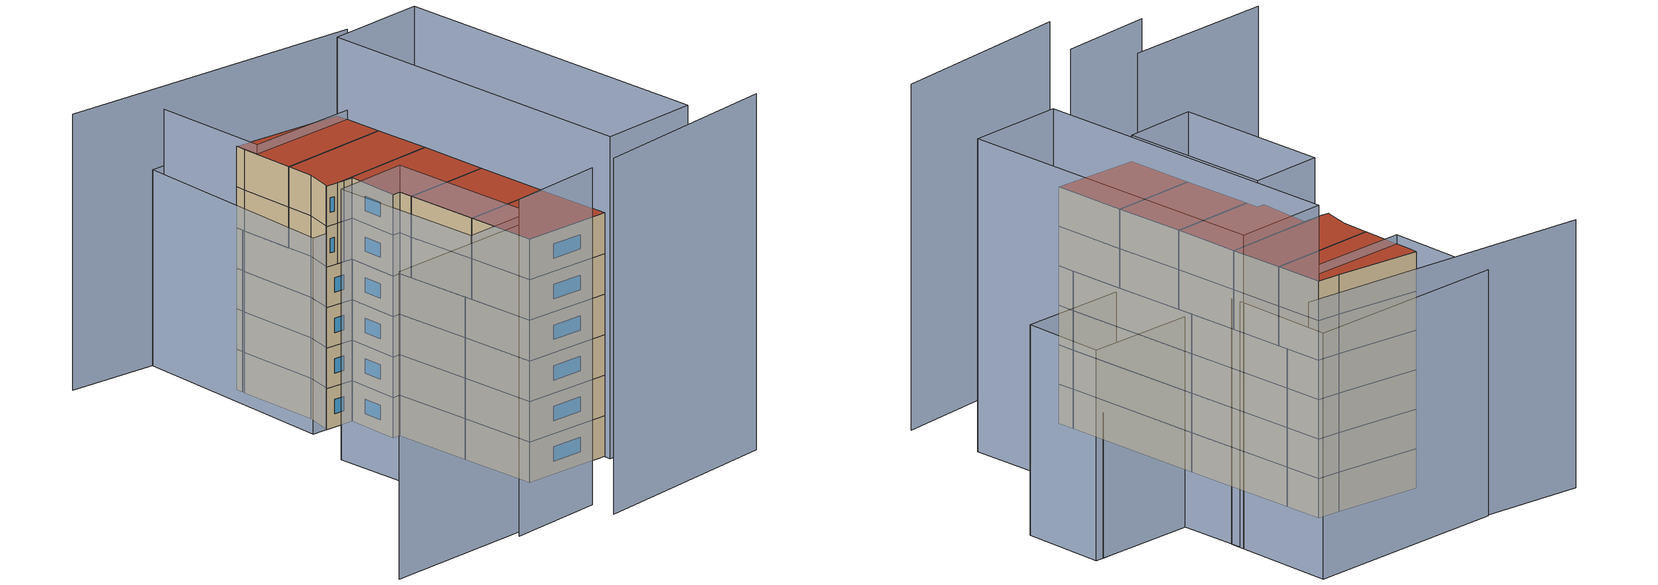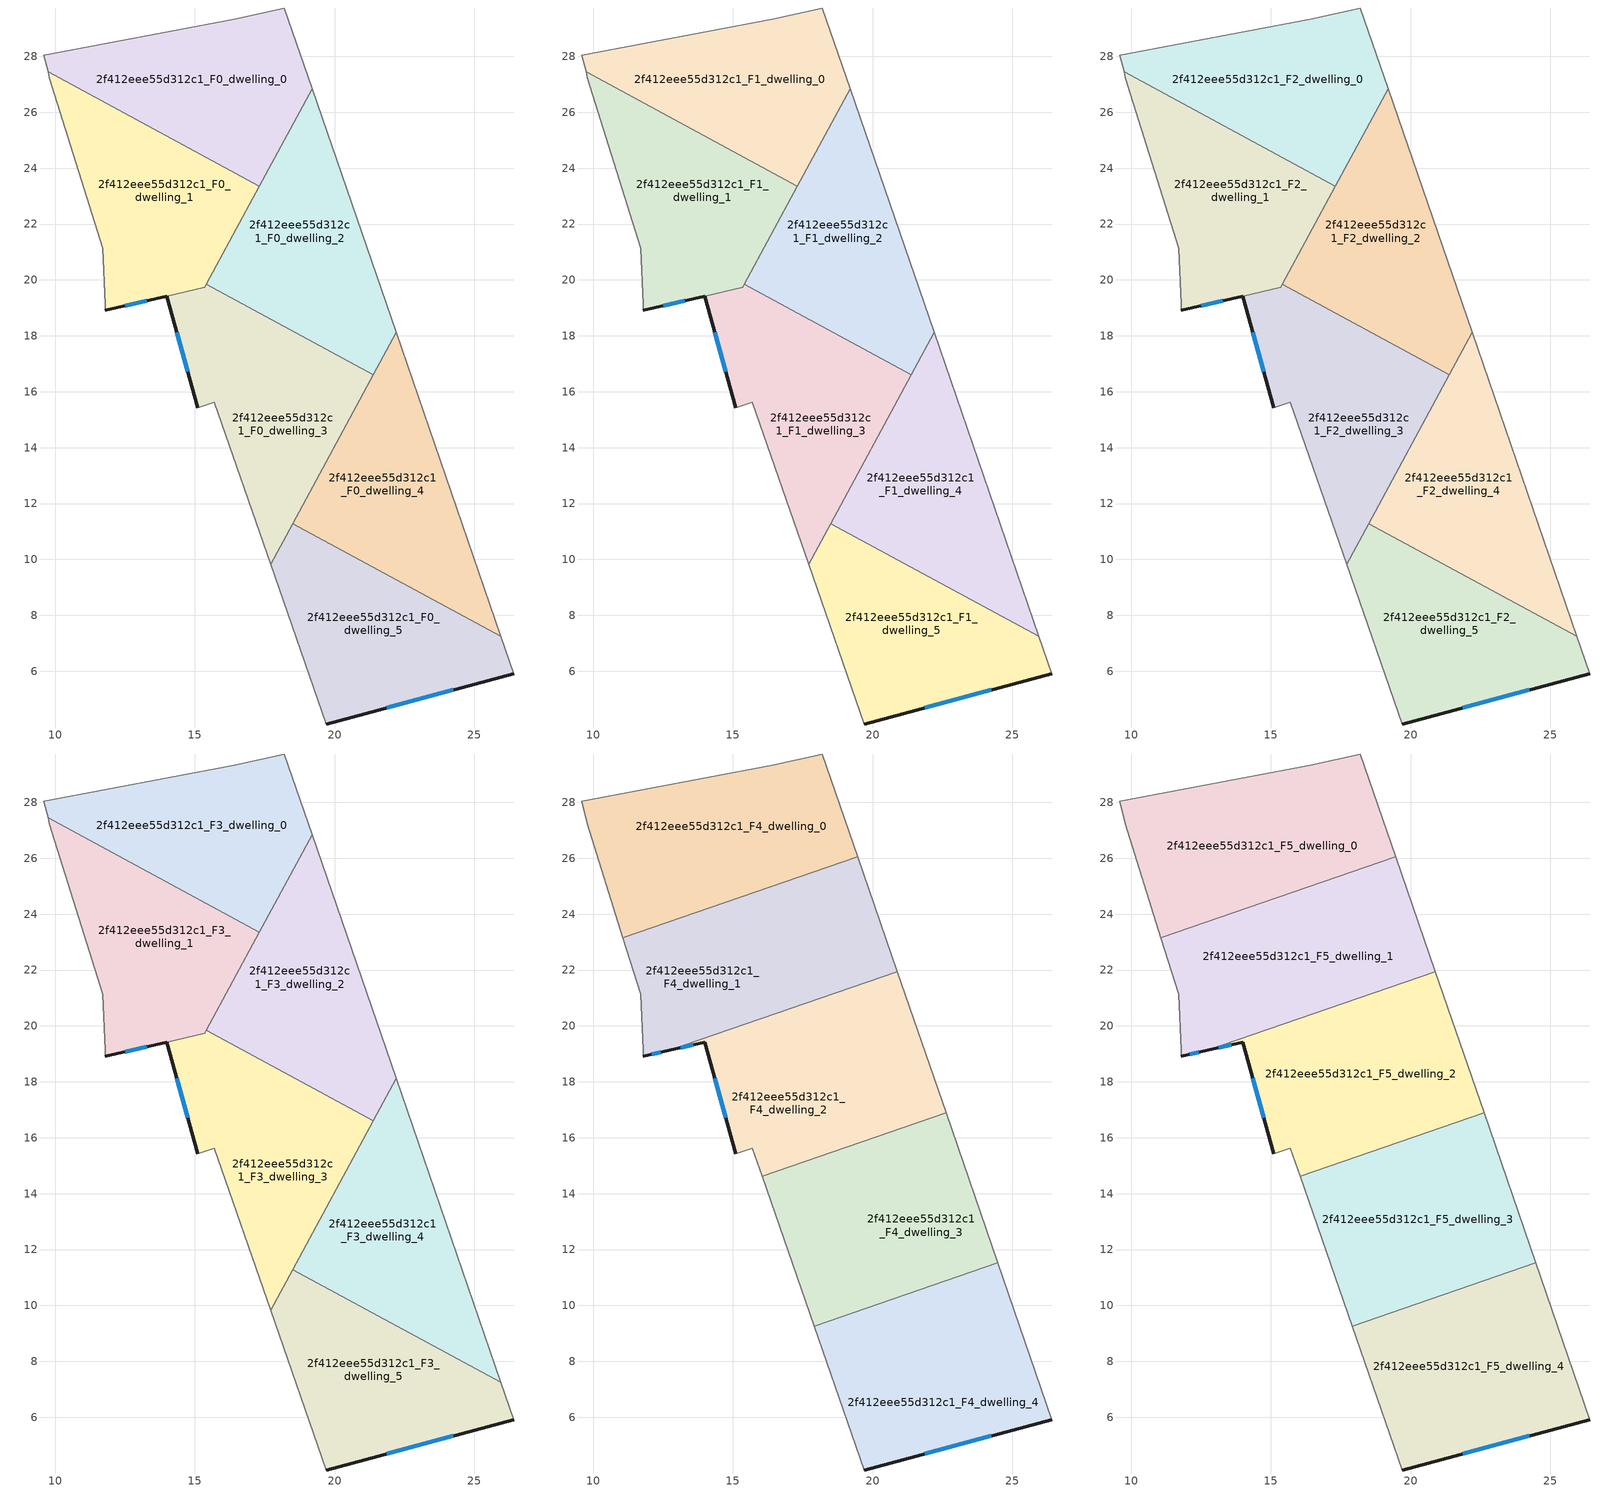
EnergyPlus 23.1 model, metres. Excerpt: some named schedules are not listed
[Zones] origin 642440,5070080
2f412eee55d312c1_F0_dwelling_0
 floor ground (EU_floor_Construction): 18.21,29.73 19.2,26.85 17.31,23.35 9.75,27.44 9.6,28.03 16.4,29.33 z0
 wall adiabatic (EU_wall_Construction): 19.2,26.85 18.21,29.73 16.4,29.33 9.6,28.03 9.75,27.44 z0:3
 wall to 2f412eee55d312c1_F0_dwelling_1 (EU_wall_Construction): 9.75,27.44 17.31,23.35 z0:3
 wall to 2f412eee55d312c1_F0_dwelling_2 (EU_wall_Construction): 17.31,23.35 19.2,26.85 z0:3
2f412eee55d312c1_F0_dwelling_1
 floor ground (EU_floor_Construction): 17.31,23.35 15.35,19.74 14,19.42 11.8,18.92 11.8,19.12 11.7,21.13 9.8,27.23 9.75,27.44 z0
 wall outside (EU_wall_Construction): 11.8,18.92 13.99,19.42 z0:3; 13.99,19.42,3 13.99,19.42,0 14,19.42,0; 15.35,19.73,3 15.35,19.73,0 15.35,19.74,0
 wall adiabatic (EU_wall_Construction): 9.75,27.44 9.8,27.23 11.7,21.13 11.8,19.12 11.8,18.92 z0:3
 wall to 2f412eee55d312c1_F0_dwelling_3 (EU_wall_Construction): 14,19.42 15.35,19.73 / 15.35,19.74 15.41,19.85 z0:3
 wall to 2f412eee55d312c1_F0_dwelling_2 (EU_wall_Construction): 15.41,19.85 17.31,23.35 z0:3
 window (EU_Window_Construction): 12.51,19.09 13.29,19.26 z0.97:2.03
2f412eee55d312c1_F0_dwelling_2
 floor ground (EU_floor_Construction): 19.2,26.85 22.2,18.12 21.39,16.61 15.41,19.84 z0
 wall adiabatic (EU_wall_Construction): 22.2,18.12 19.2,26.85 z0:3
 wall to 2f412eee55d312c1_F0_dwelling_3 (EU_wall_Construction): 15.41,19.84 21.39,16.61 z0:3
 wall to 2f412eee55d312c1_F0_dwelling_4 (EU_wall_Construction): 21.39,16.61 22.2,18.12 z0:3
2f412eee55d312c1_F0_dwelling_3
 floor ground (EU_floor_Construction): 21.39,16.61 17.71,9.82 15.7,15.62 15.1,15.42 14,19.42 15.35,19.73 15.41,19.84 z0
 wall outside (EU_wall_Construction): 14,19.42 15.1,15.42 z0:3; 15.35,19.74,3 15.35,19.74,0 15.35,19.73,3
 wall adiabatic (EU_wall_Construction): 15.1,15.42 15.7,15.62 17.71,9.82 z0:3
 wall to 2f412eee55d312c1_F0_dwelling_5 (EU_wall_Construction): 17.72,9.82 18.5,11.28 z0:3
 wall to 2f412eee55d312c1_F0_dwelling_4 (EU_wall_Construction): 18.5,11.28 21.39,16.61 z0:3
 window (EU_Window_Construction): 14.35,18.13 14.74,16.71 z0.97:2.03
2f412eee55d312c1_F0_dwelling_4
 floor ground (EU_floor_Construction): 22.2,18.12 25.94,7.26 18.5,11.28 z0
 wall to 2f412eee55d312c1_F0_dwelling_5 (EU_wall_Construction): 18.5,11.28 25.94,7.26 z0:3
 wall adiabatic (EU_wall_Construction): 25.94,7.26 22.2,18.12 z0:3
2f412eee55d312c1_F0_dwelling_5
 floor ground (EU_floor_Construction): 25.94,7.26 26.41,5.91 19.7,4.11 17.71,9.82 18.5,11.28 z0
 wall outside (EU_wall_Construction): 19.7,4.11 26.41,5.91 z0:3
 wall adiabatic (EU_wall_Construction): 26.41,5.91 25.94,7.26 / 17.71,9.82 19.7,4.11 z0:3
 window (EU_Window_Construction): 21.86,4.69 24.24,5.33 z0.97:2.03
2f412eee55d312c1_F1_dwelling_0
 floor to 2f412eee55d312c1_F0_dwelling_0 (EU_floor_Construction): 18.21,29.73 19.2,26.85 17.31,23.35 9.75,27.44 9.6,28.03 16.4,29.33 z3
 wall adiabatic (EU_wall_Construction): 19.2,26.85 18.21,29.73 16.4,29.33 9.6,28.03 9.75,27.44 z3:6
 wall to 2f412eee55d312c1_F1_dwelling_1 (EU_wall_Construction): 9.75,27.44 17.31,23.35 z3:6
 wall to 2f412eee55d312c1_F1_dwelling_2 (EU_wall_Construction): 17.31,23.35 19.2,26.85 z3:6
2f412eee55d312c1_F1_dwelling_1
 floor to 2f412eee55d312c1_F0_dwelling_1 (EU_floor_Construction): 17.31,23.35 15.35,19.73 11.8,18.92 11.8,19.12 11.7,21.13 9.8,27.23 9.75,27.44 z3
 wall outside (EU_wall_Construction): 11.8,18.92 13.99,19.42 z3:6; 13.99,19.42,6 13.99,19.42,3 14,19.42,3; 15.35,19.73,6 15.35,19.73,3 15.35,19.74,3
 wall adiabatic (EU_wall_Construction): 9.75,27.44 9.8,27.23 11.7,21.13 11.8,19.12 11.8,18.92 z3:6
 wall to 2f412eee55d312c1_F1_dwelling_3 (EU_wall_Construction): 14,19.42 15.35,19.73 / 15.35,19.74 15.41,19.85 z3:6
 wall to 2f412eee55d312c1_F1_dwelling_2 (EU_wall_Construction): 15.41,19.85 17.31,23.35 z3:6
 window (EU_Window_Construction): 12.51,19.09 13.29,19.26 z3.97:5.03
2f412eee55d312c1_F1_dwelling_2
 floor to 2f412eee55d312c1_F0_dwelling_2 (EU_floor_Construction): 19.2,26.85 22.2,18.12 21.39,16.61 15.41,19.84 z3
 wall adiabatic (EU_wall_Construction): 22.2,18.12 19.2,26.85 z3:6
 wall to 2f412eee55d312c1_F1_dwelling_3 (EU_wall_Construction): 15.41,19.84 21.39,16.61 z3:6
 wall to 2f412eee55d312c1_F1_dwelling_4 (EU_wall_Construction): 21.39,16.61 22.2,18.12 z3:6
2f412eee55d312c1_F1_dwelling_3
 floor to 2f412eee55d312c1_F0_dwelling_3 (EU_floor_Construction): 21.39,16.61 17.71,9.82 15.7,15.62 15.1,15.42 14,19.42 15.35,19.73 15.41,19.84 z3
 wall outside (EU_wall_Construction): 14,19.42 15.1,15.42 z3:6; 15.35,19.74,6 15.35,19.74,3 15.35,19.73,6
 wall adiabatic (EU_wall_Construction): 15.1,15.42 15.7,15.62 17.71,9.82 z3:6
 wall to 2f412eee55d312c1_F1_dwelling_5 (EU_wall_Construction): 17.72,9.82 18.5,11.28 z3:6
 wall to 2f412eee55d312c1_F1_dwelling_4 (EU_wall_Construction): 18.5,11.28 21.39,16.61 z3:6
 window (EU_Window_Construction): 14.35,18.13 14.74,16.71 z3.97:5.03
2f412eee55d312c1_F1_dwelling_4
 floor to 2f412eee55d312c1_F0_dwelling_4 (EU_floor_Construction): 22.2,18.12 25.94,7.26 18.5,11.28 z3
 wall to 2f412eee55d312c1_F1_dwelling_5 (EU_wall_Construction): 18.5,11.28 25.94,7.26 z3:6
 wall adiabatic (EU_wall_Construction): 25.94,7.26 22.2,18.12 z3:6
2f412eee55d312c1_F1_dwelling_5
 floor to 2f412eee55d312c1_F0_dwelling_5 (EU_floor_Construction): 25.94,7.26 26.41,5.91 19.7,4.11 17.71,9.82 18.5,11.28 z3
 wall outside (EU_wall_Construction): 19.7,4.11 26.41,5.91 z3:6
 wall adiabatic (EU_wall_Construction): 26.41,5.91 25.94,7.26 / 17.71,9.82 19.7,4.11 z3:6
 window (EU_Window_Construction): 21.86,4.69 24.24,5.33 z3.97:5.03
2f412eee55d312c1_F2_dwelling_0
 floor to 2f412eee55d312c1_F1_dwelling_0 (EU_floor_Construction): 18.21,29.73 19.2,26.85 17.31,23.35 9.75,27.44 9.6,28.03 16.4,29.33 z6
 wall adiabatic (EU_wall_Construction): 19.2,26.85 18.21,29.73 16.4,29.33 9.6,28.03 9.75,27.44 z6:9
 wall to 2f412eee55d312c1_F2_dwelling_1 (EU_wall_Construction): 9.75,27.44 17.31,23.35 z6:9
 wall to 2f412eee55d312c1_F2_dwelling_2 (EU_wall_Construction): 17.31,23.35 19.2,26.85 z6:9
2f412eee55d312c1_F2_dwelling_1
 floor to 2f412eee55d312c1_F1_dwelling_1 (EU_floor_Construction): 17.31,23.35 15.35,19.73 11.8,18.92 11.8,19.12 11.7,21.13 9.8,27.23 9.75,27.44 z6
 wall outside (EU_wall_Construction): 11.8,18.92 13.99,19.42 z6:9; 13.99,19.42,9 13.99,19.42,6 14,19.42,6; 15.35,19.73,9 15.35,19.73,6 15.35,19.74,6
 wall adiabatic (EU_wall_Construction): 9.75,27.44 9.8,27.23 11.7,21.13 11.8,19.12 11.8,18.92 z6:9
 wall to 2f412eee55d312c1_F2_dwelling_3 (EU_wall_Construction): 14,19.42 15.35,19.73 / 15.35,19.74 15.41,19.85 z6:9
 wall to 2f412eee55d312c1_F2_dwelling_2 (EU_wall_Construction): 15.41,19.85 17.31,23.35 z6:9
 window (EU_Window_Construction): 12.51,19.09 13.29,19.26 z6.97:8.03
2f412eee55d312c1_F2_dwelling_2
 floor to 2f412eee55d312c1_F1_dwelling_2 (EU_floor_Construction): 19.2,26.85 22.2,18.12 21.39,16.61 15.41,19.84 z6
 wall adiabatic (EU_wall_Construction): 22.2,18.12 19.2,26.85 z6:9
 wall to 2f412eee55d312c1_F2_dwelling_3 (EU_wall_Construction): 15.41,19.84 21.39,16.61 z6:9
 wall to 2f412eee55d312c1_F2_dwelling_4 (EU_wall_Construction): 21.39,16.61 22.2,18.12 z6:9
2f412eee55d312c1_F2_dwelling_3
 floor to 2f412eee55d312c1_F1_dwelling_3 (EU_floor_Construction): 21.39,16.61 17.71,9.82 15.7,15.62 15.1,15.42 14,19.42 15.35,19.73 15.41,19.84 z6
 wall outside (EU_wall_Construction): 14,19.42 15.1,15.42 z6:9; 15.35,19.74,9 15.35,19.74,6 15.35,19.73,9
 wall adiabatic (EU_wall_Construction): 15.1,15.42 15.7,15.62 17.71,9.82 z6:9
 wall to 2f412eee55d312c1_F2_dwelling_5 (EU_wall_Construction): 17.72,9.82 18.5,11.28 z6:9
 wall to 2f412eee55d312c1_F2_dwelling_4 (EU_wall_Construction): 18.5,11.28 21.39,16.61 z6:9
 window (EU_Window_Construction): 14.35,18.13 14.74,16.71 z6.97:8.03
2f412eee55d312c1_F2_dwelling_4
 floor to 2f412eee55d312c1_F1_dwelling_4 (EU_floor_Construction): 22.2,18.12 25.94,7.26 18.5,11.28 z6
 wall to 2f412eee55d312c1_F2_dwelling_5 (EU_wall_Construction): 18.5,11.28 25.94,7.26 z6:9
 wall adiabatic (EU_wall_Construction): 25.94,7.26 22.2,18.12 z6:9
2f412eee55d312c1_F2_dwelling_5
 floor to 2f412eee55d312c1_F1_dwelling_5 (EU_floor_Construction): 25.94,7.26 26.41,5.91 19.7,4.11 17.71,9.82 18.5,11.28 z6
 wall outside (EU_wall_Construction): 19.7,4.11 26.41,5.91 z6:9
 wall adiabatic (EU_wall_Construction): 26.41,5.91 25.94,7.26 / 17.71,9.82 19.7,4.11 z6:9
 window (EU_Window_Construction): 21.86,4.69 24.24,5.33 z6.97:8.03
2f412eee55d312c1_F3_dwelling_0
 floor to 2f412eee55d312c1_F2_dwelling_0 (EU_floor_Construction): 18.21,29.73 19.2,26.85 17.31,23.35 9.75,27.44 9.6,28.03 16.4,29.33 z9
 wall adiabatic (EU_wall_Construction): 19.2,26.85 18.21,29.73 16.4,29.33 9.6,28.03 9.75,27.44 z9:12
 wall to 2f412eee55d312c1_F3_dwelling_1 (EU_wall_Construction): 9.75,27.44 17.31,23.35 z9:12
 wall to 2f412eee55d312c1_F3_dwelling_2 (EU_wall_Construction): 17.31,23.35 19.2,26.85 z9:12
2f412eee55d312c1_F3_dwelling_1
 floor to 2f412eee55d312c1_F2_dwelling_1 (EU_floor_Construction): 17.31,23.35 15.35,19.73 11.8,18.92 11.8,19.12 11.7,21.13 9.8,27.23 9.75,27.44 z9
 wall outside (EU_wall_Construction): 11.8,18.92 13.99,19.42 z9:12; 13.99,19.42,12 13.99,19.42,9 14,19.42,9; 15.35,19.73,12 15.35,19.73,9 15.35,19.74,9
 wall adiabatic (EU_wall_Construction): 9.75,27.44 9.8,27.23 11.7,21.13 11.8,19.12 11.8,18.92 z9:12
 wall to 2f412eee55d312c1_F3_dwelling_3 (EU_wall_Construction): 14,19.42 15.35,19.73 / 15.35,19.74 15.41,19.85 z9:12
 wall to 2f412eee55d312c1_F3_dwelling_2 (EU_wall_Construction): 15.41,19.85 17.31,23.35 z9:12
 window (EU_Window_Construction): 12.51,19.09 13.29,19.26 z9.97:11.03
2f412eee55d312c1_F3_dwelling_2
 floor to 2f412eee55d312c1_F2_dwelling_2 (EU_floor_Construction): 19.2,26.85 22.2,18.12 21.39,16.61 15.41,19.84 z9
 wall adiabatic (EU_wall_Construction): 22.2,18.12 19.2,26.85 z9:12
 wall to 2f412eee55d312c1_F3_dwelling_3 (EU_wall_Construction): 15.41,19.84 21.39,16.61 z9:12
 wall to 2f412eee55d312c1_F3_dwelling_4 (EU_wall_Construction): 21.39,16.61 22.2,18.12 z9:12
2f412eee55d312c1_F3_dwelling_3
 floor to 2f412eee55d312c1_F2_dwelling_3 (EU_floor_Construction): 21.39,16.61 17.71,9.82 15.7,15.62 15.1,15.42 14,19.42 15.35,19.73 15.41,19.84 z9
 wall outside (EU_wall_Construction): 14,19.42 15.1,15.42 z9:12; 15.35,19.74,12 15.35,19.74,9 15.35,19.73,12
 wall adiabatic (EU_wall_Construction): 15.1,15.42 15.7,15.62 17.71,9.82 z9:12
 wall to 2f412eee55d312c1_F3_dwelling_5 (EU_wall_Construction): 17.72,9.82 18.5,11.28 z9:12
 wall to 2f412eee55d312c1_F3_dwelling_4 (EU_wall_Construction): 18.5,11.28 21.39,16.61 z9:12
 window (EU_Window_Construction): 14.35,18.13 14.74,16.71 z9.97:11.03
2f412eee55d312c1_F3_dwelling_4
 floor to 2f412eee55d312c1_F2_dwelling_4 (EU_floor_Construction): 22.2,18.12 25.94,7.26 18.5,11.28 z9
 wall to 2f412eee55d312c1_F3_dwelling_5 (EU_wall_Construction): 18.5,11.28 25.94,7.26 z9:12
 wall adiabatic (EU_wall_Construction): 25.94,7.26 22.2,18.12 z9:12
2f412eee55d312c1_F3_dwelling_5
 floor to 2f412eee55d312c1_F2_dwelling_5 (EU_floor_Construction): 25.94,7.26 26.41,5.91 19.7,4.11 17.71,9.82 18.5,11.28 z9
 wall outside (EU_wall_Construction): 19.7,4.11 26.41,5.91 z9:12
 wall adiabatic (EU_wall_Construction): 26.41,5.91 25.94,7.26 / 17.71,9.82 19.7,4.11 z9:12
 window (EU_Window_Construction): 21.86,4.69 24.24,5.33 z9.97:11.03
2f412eee55d312c1_F4_dwelling_0
 floor to 2f412eee55d312c1_F3_dwelling_0 (EU_floor_Construction): 18.21,29.73 19.2,26.85 18.6,25.75 15.1,24.54 9.75,27.44 9.6,28.03 16.4,29.33 z12
 floor to 2f412eee55d312c1_F3_dwelling_1 (EU_floor_Construction): 15.1,24.54 11.07,23.16 9.8,27.23 9.75,27.44 z12
 floor to 2f412eee55d312c1_F3_dwelling_2 (EU_floor_Construction): 19.2,26.85 19.47,26.05 18.6,25.75 z12
 wall adiabatic (EU_wall_Construction): 19.47,26.05 18.21,29.73 16.4,29.33 9.6,28.03 9.8,27.23 11.07,23.16 z12:15
 wall to 2f412eee55d312c1_F4_dwelling_1 (EU_wall_Construction): 11.07,23.16 19.47,26.05 z12:15
2f412eee55d312c1_F4_dwelling_1
 floor to 2f412eee55d312c1_F3_dwelling_1 (EU_floor_Construction): 17.31,23.35 15.55,20.11 12.73,19.14 11.8,18.92 11.8,19.12 11.7,21.13 11.07,23.16 15.1,24.54 z12
 floor to 2f412eee55d312c1_F3_dwelling_0 (EU_floor_Construction): 18.6,25.75 17.31,23.35 15.1,24.54 z12
 floor to 2f412eee55d312c1_F3_dwelling_2 (EU_floor_Construction): 19.47,26.05 20.89,21.94 15.55,20.11 18.6,25.75 z12
 wall outside (EU_wall_Construction): 11.8,18.92 12.73,19.14 z12:15
 wall adiabatic (EU_wall_Construction): 11.07,23.16 11.7,21.13 11.8,19.12 11.8,18.92 / 20.89,21.95 19.47,26.05 z12:15
 wall to 2f412eee55d312c1_F4_dwelling_2 (EU_wall_Construction): 12.73,19.14 20.89,21.95 z12:15
 window (EU_Window_Construction): 12.1,18.99 12.43,19.07 z12.97:14.03
2f412eee55d312c1_F4_dwelling_2
 floor to 2f412eee55d312c1_F3_dwelling_2 (EU_floor_Construction): 20.89,21.94 22.2,18.12 21.39,16.61 15.41,19.84 15.55,20.11 z12
 floor to 2f412eee55d312c1_F3_dwelling_1 (EU_floor_Construction): 15.55,20.11 15.41,19.84 15.35,19.73 12.73,19.14 z12
 floor to 2f412eee55d312c1_F3_dwelling_3 (EU_floor_Construction): 21.39,16.61 21.29,16.43 16.05,14.62 15.7,15.62 15.1,15.42 14,19.42 15.35,19.73 15.41,19.84 z12
 floor to 2f412eee55d312c1_F3_dwelling_4 (EU_floor_Construction): 22.2,18.12 22.63,16.89 21.29,16.43 z12
 wall outside (EU_wall_Construction): 14,19.42 12.73,19.14 / 14,19.42 15.1,15.42 z12:15
 wall adiabatic (EU_wall_Construction): 22.63,16.89 20.89,21.95 / 15.1,15.42 15.7,15.62 16.05,14.62 z12:15
 wall to 2f412eee55d312c1_F4_dwelling_3 (EU_wall_Construction): 16.05,14.62 22.63,16.89 z12:15
 window (EU_Window_Construction): 13.59,19.33 13.14,19.23 / 14.35,18.13 14.74,16.71 z12.97:14.03
2f412eee55d312c1_F4_dwelling_3
 floor to 2f412eee55d312c1_F3_dwelling_4 (EU_floor_Construction): 22.63,16.89 24.47,11.52 20.56,10.17 18.5,11.28 21.29,16.43 z12
 floor to 2f412eee55d312c1_F3_dwelling_3 (EU_floor_Construction): 21.29,16.43 17.71,9.82 16.05,14.62 z12
 floor to 2f412eee55d312c1_F3_dwelling_5 (EU_floor_Construction): 20.56,10.17 17.91,9.26 17.71,9.82 18.5,11.28 z12
 wall to 2f412eee55d312c1_F4_dwelling_4 (EU_wall_Construction): 17.91,9.26 24.47,11.52 z12:15
 wall adiabatic (EU_wall_Construction): 16.05,14.62 17.91,9.26 / 24.47,11.52 22.63,16.89 z12:15
2f412eee55d312c1_F4_dwelling_4
 floor to 2f412eee55d312c1_F3_dwelling_4 (EU_floor_Construction): 24.47,11.52 25.94,7.26 20.56,10.17 z12
 floor to 2f412eee55d312c1_F3_dwelling_5 (EU_floor_Construction): 25.94,7.26 26.41,5.91 19.7,4.11 17.91,9.26 20.56,10.17 z12
 wall outside (EU_wall_Construction): 19.7,4.11 26.41,5.91 z12:15
 wall adiabatic (EU_wall_Construction): 26.41,5.91 24.47,11.52 / 17.91,9.26 19.7,4.11 z12:15
 window (EU_Window_Construction): 21.86,4.69 24.24,5.33 z12.97:14.03
2f412eee55d312c1_F5_dwelling_0
 floor to 2f412eee55d312c1_F4_dwelling_0 (EU_floor_Construction): 18.21,29.73 19.47,26.05 11.07,23.16 9.8,27.23 9.6,28.03 16.4,29.33 z15
 wall adiabatic (EU_wall_Construction): 19.47,26.05 18.21,29.73 16.4,29.33 9.6,28.03 9.8,27.23 11.07,23.16 z15:18
 wall to 2f412eee55d312c1_F5_dwelling_1 (EU_wall_Construction): 11.07,23.16 19.47,26.05 z15:18
 roof outside (EU_roof_Construction): 19.47,26.05 18.21,29.73 16.4,29.33 9.6,28.03 9.8,27.23 11.07,23.16 z18
2f412eee55d312c1_F5_dwelling_1
 floor to 2f412eee55d312c1_F4_dwelling_1 (EU_floor_Construction): 19.47,26.05 20.89,21.95 12.73,19.14 11.8,18.92 11.8,19.12 11.7,21.13 11.07,23.16 z15
 wall outside (EU_wall_Construction): 11.8,18.92 12.73,19.14 z15:18
 wall adiabatic (EU_wall_Construction): 11.07,23.16 11.7,21.13 11.8,19.12 11.8,18.92 / 20.89,21.95 19.47,26.05 z15:18
 wall to 2f412eee55d312c1_F5_dwelling_2 (EU_wall_Construction): 12.73,19.14 20.89,21.95 z15:18
 window (EU_Window_Construction): 12.1,18.99 12.43,19.07 z15.97:17.03
 roof outside (EU_roof_Construction): 20.89,21.95 19.47,26.05 11.07,23.16 11.7,21.13 11.8,19.12 11.8,18.92 12.73,19.14 z18
2f412eee55d312c1_F5_dwelling_2
 floor to 2f412eee55d312c1_F4_dwelling_2 (EU_floor_Construction): 20.89,21.95 22.63,16.89 16.05,14.62 15.7,15.62 15.1,15.42 14,19.42 12.73,19.14 z15
 wall outside (EU_wall_Construction): 14,19.42 12.73,19.14 / 14,19.42 15.1,15.42 z15:18
 wall adiabatic (EU_wall_Construction): 22.63,16.89 20.89,21.95 / 15.1,15.42 15.7,15.62 16.05,14.62 z15:18
 wall to 2f412eee55d312c1_F5_dwelling_3 (EU_wall_Construction): 16.05,14.62 22.63,16.89 z15:18
 window (EU_Window_Construction): 13.59,19.33 13.14,19.23 / 14.35,18.13 14.74,16.71 z15.97:17.03
 roof outside (EU_roof_Construction): 22.63,16.89 20.89,21.95 12.73,19.14 14,19.42 15.1,15.42 15.7,15.62 16.05,14.62 z18
2f412eee55d312c1_F5_dwelling_3
 floor to 2f412eee55d312c1_F4_dwelling_3 (EU_floor_Construction): 22.63,16.89 24.47,11.52 17.91,9.26 16.05,14.62 z15
 wall to 2f412eee55d312c1_F5_dwelling_4 (EU_wall_Construction): 17.91,9.26 24.47,11.52 z15:18
 wall adiabatic (EU_wall_Construction): 16.05,14.62 17.91,9.26 / 24.47,11.52 22.63,16.89 z15:18
 roof outside (EU_roof_Construction): 24.47,11.52 22.63,16.89 16.05,14.62 17.91,9.26 z18
2f412eee55d312c1_F5_dwelling_4
 floor to 2f412eee55d312c1_F4_dwelling_4 (EU_floor_Construction): 24.47,11.52 26.41,5.91 19.7,4.11 17.91,9.26 z15
 wall outside (EU_wall_Construction): 19.7,4.11 26.41,5.91 z15:18
 wall adiabatic (EU_wall_Construction): 26.41,5.91 24.47,11.52 / 17.91,9.26 19.7,4.11 z15:18
 window (EU_Window_Construction): 21.86,4.69 24.24,5.33 z15.97:17.03
 roof outside (EU_roof_Construction): 26.41,5.91 24.47,11.52 17.91,9.26 19.7,4.11 z18
shading: 14.69,-3.99 21.69,-1.31 z0:24.9; 3.89,-6.99 15.41,-3.19 z0:22.7; 22.2,-3.49 36.16,2.19 z0:26.3; 15.7,15.63 19.7,4.11 / 19.7,4.11 14.19,2.2 / 14.19,2.2 10.19,13.72 / 10.19,13.72 15.7,15.63 z0:20; 26.58,5.4 18.21,29.73 / 18.21,29.73 25.45,32.23 / 25.45,32.23 33.83,7.89 / 33.83,7.89 26.58,5.4 z0:23.8; 27.31,26.83 35.65,29.42 / 35.65,29.42 37.62,23.12 / 37.62,23.12 29.27,20.52 / 29.27,20.52 27.31,26.83 z0:16; 10.6,18.61 6.49,34.48 / 6.49,34.48 8.13,34.9 / 8.13,34.9 12.24,19.04 / 12.24,19.04 10.6,18.61 z0:14.5; 32.76,7.57 29.21,21.02 z0:18.6; 7.44,34.82 23.06,39.78 / 23.06,39.78 25.81,31.13 / 25.81,31.13 10.19,26.17 / 10.19,26.17 7.44,34.82 z0:18.7; 35.02,29.23 27.17,26.65 z0:11.1; 23.28,37.94 -0.39,33.13 z0:20.4
[Building]
EU S2 Campaign: North Axis=0; Terrain=City; Solar Distribution=FullExterior
[Site:Location]
Lyon-Bron: Latitude=45.75; Longitude=5; Time Zone=1; Elevation=198
[SizingPeriod:WeatherFileDays]
AnnualSizingPeriod: Begin Month=1; Begin Day of Month=1; End Month=12; End Day of Month=31; Day of Week for Start Day=Monday; Use Weather File Daylight Saving Period=No; Use Weather File Rain and Snow Indicators=No
[MATERIAL]
EU_InternalMass_Material: Roughness=MediumRough; Thickness=0.1; Conductivity=1; Density=1800; Specific Heat=900; Thermal Absorptance=0.9; Solar Absorptance=0.7; Visible Absorptance=0.7
[MATERIAL:NOMASS] Roughness=MediumRough; Thermal Absorptance=0.9; Solar Absorptance=0.7; Visible Absorptance=0.7
Name | Thermal Resistance
EU_wall_NoMass | 1.1366
EU_roof_NoMass | 1.37278
EU_floor_NoMass | 1.85445
[WINDOWMATERIAL:SIMPLEGLAZINGSYSTEM]
EU_Window_SimpleGlazing: UFactor=2.60161; Solar Heat Gain Coefficient=0.76; Visible Transmittance=0.76
[CONSTRUCTION]
EU_wall_Construction: EU_wall_NoMass
EU_roof_Construction: EU_roof_NoMass
EU_floor_Construction: EU_floor_NoMass
EU_InternalMass_Construction: EU_InternalMass_Material
EU_Window_Construction: EU_Window_SimpleGlazing
[ZONE] Type=1; Multiplier=1; Ceiling Height=autocalculate; Floor Area=autocalculate; Part of Total Floor Area=Yes
Name | Volume
2f412eee55d312c1_F0_dwelling_0; 2f412eee55d312c1_F1_dwelling_0; 2f412eee55d312c1_F2_dwelling_0; 2f412eee55d312c1_F3_dwelling_0 | 98.647
2f412eee55d312c1_F4_dwelling_0; 2f412eee55d312c1_F5_dwelling_0 | 118.379
2f412eee55d312c1_F0_dwelling_1 | 95.5137
2f412eee55d312c1_F1_dwelling_1; 2f412eee55d312c1_F2_dwelling_1; 2f412eee55d312c1_F3_dwelling_1 | 95.5291
2f412eee55d312c1_F4_dwelling_1; 2f412eee55d312c1_F5_dwelling_1 | 118.363
2f412eee55d312c1_F0_dwelling_2; 2f412eee55d312c1_F1_dwelling_2; 2f412eee55d312c1_F2_dwelling_2; 2f412eee55d312c1_F3_dwelling_2 | 98.6338
2f412eee55d312c1_F4_dwelling_2; 2f412eee55d312c1_F5_dwelling_2 | 118.375
2f412eee55d312c1_F0_dwelling_3; 2f412eee55d312c1_F1_dwelling_3; 2f412eee55d312c1_F2_dwelling_3; 2f412eee55d312c1_F3_dwelling_3 | 101.774
2f412eee55d312c1_F4_dwelling_3; 2f412eee55d312c1_F5_dwelling_3 | 118.389
2f412eee55d312c1_F0_dwelling_4; 2f412eee55d312c1_F1_dwelling_4; 2f412eee55d312c1_F2_dwelling_4; 2f412eee55d312c1_F3_dwelling_4 | 98.6455
2f412eee55d312c1_F4_dwelling_4; 2f412eee55d312c1_F5_dwelling_4 | 118.381
2f412eee55d312c1_F0_dwelling_5; 2f412eee55d312c1_F1_dwelling_5; 2f412eee55d312c1_F2_dwelling_5; 2f412eee55d312c1_F3_dwelling_5 | 98.6572
[INTERNALMASS] Construction=EU_InternalMass_Construction
Name | Zone or ZoneList | Surface Area
2f412eee55d312c1_F0_dwelling_0_EU_InternalMass | 2f412eee55d312c1_F0_dwelling_0 | 32.883
2f412eee55d312c1_F0_dwelling_1_EU_InternalMass | 2f412eee55d312c1_F0_dwelling_1 | 31.84
2f412eee55d312c1_F0_dwelling_2_EU_InternalMass | 2f412eee55d312c1_F0_dwelling_2 | 32.8802
2f412eee55d312c1_F0_dwelling_3_EU_InternalMass | 2f412eee55d312c1_F0_dwelling_3 | 33.9259
2f412eee55d312c1_F0_dwelling_4_EU_InternalMass | 2f412eee55d312c1_F0_dwelling_4 | 32.8814
2f412eee55d312c1_F0_dwelling_5_EU_InternalMass | 2f412eee55d312c1_F0_dwelling_5 | 32.886
2f412eee55d312c1_F1_dwelling_0_EU_InternalMass | 2f412eee55d312c1_F1_dwelling_0 | 32.883
2f412eee55d312c1_F1_dwelling_1_EU_InternalMass | 2f412eee55d312c1_F1_dwelling_1 | 31.84
2f412eee55d312c1_F1_dwelling_2_EU_InternalMass | 2f412eee55d312c1_F1_dwelling_2 | 32.8802
2f412eee55d312c1_F1_dwelling_3_EU_InternalMass | 2f412eee55d312c1_F1_dwelling_3 | 33.9259
2f412eee55d312c1_F1_dwelling_4_EU_InternalMass | 2f412eee55d312c1_F1_dwelling_4 | 32.8814
2f412eee55d312c1_F1_dwelling_5_EU_InternalMass | 2f412eee55d312c1_F1_dwelling_5 | 32.886
2f412eee55d312c1_F2_dwelling_0_EU_InternalMass | 2f412eee55d312c1_F2_dwelling_0 | 32.883
2f412eee55d312c1_F2_dwelling_1_EU_InternalMass | 2f412eee55d312c1_F2_dwelling_1 | 31.84
2f412eee55d312c1_F2_dwelling_2_EU_InternalMass | 2f412eee55d312c1_F2_dwelling_2 | 32.8802
2f412eee55d312c1_F2_dwelling_3_EU_InternalMass | 2f412eee55d312c1_F2_dwelling_3 | 33.9259
2f412eee55d312c1_F2_dwelling_4_EU_InternalMass | 2f412eee55d312c1_F2_dwelling_4 | 32.8814
2f412eee55d312c1_F2_dwelling_5_EU_InternalMass | 2f412eee55d312c1_F2_dwelling_5 | 32.886
2f412eee55d312c1_F3_dwelling_0_EU_InternalMass | 2f412eee55d312c1_F3_dwelling_0 | 32.883
2f412eee55d312c1_F3_dwelling_1_EU_InternalMass | 2f412eee55d312c1_F3_dwelling_1 | 31.84
2f412eee55d312c1_F3_dwelling_2_EU_InternalMass | 2f412eee55d312c1_F3_dwelling_2 | 32.8802
2f412eee55d312c1_F3_dwelling_3_EU_InternalMass | 2f412eee55d312c1_F3_dwelling_3 | 33.9259
2f412eee55d312c1_F3_dwelling_4_EU_InternalMass | 2f412eee55d312c1_F3_dwelling_4 | 32.8814
2f412eee55d312c1_F3_dwelling_5_EU_InternalMass | 2f412eee55d312c1_F3_dwelling_5 | 32.886
2f412eee55d312c1_F4_dwelling_0_EU_InternalMass | 2f412eee55d312c1_F4_dwelling_0 | 39.4599
2f412eee55d312c1_F4_dwelling_1_EU_InternalMass | 2f412eee55d312c1_F4_dwelling_1 | 39.4539
2f412eee55d312c1_F4_dwelling_2_EU_InternalMass | 2f412eee55d312c1_F4_dwelling_2 | 39.4581
2f412eee55d312c1_F4_dwelling_3_EU_InternalMass | 2f412eee55d312c1_F4_dwelling_3 | 39.4628
2f412eee55d312c1_F4_dwelling_4_EU_InternalMass | 2f412eee55d312c1_F4_dwelling_4 | 39.4605
2f412eee55d312c1_F5_dwelling_0_EU_InternalMass | 2f412eee55d312c1_F5_dwelling_0 | 39.4599
2f412eee55d312c1_F5_dwelling_1_EU_InternalMass | 2f412eee55d312c1_F5_dwelling_1 | 39.4539
2f412eee55d312c1_F5_dwelling_2_EU_InternalMass | 2f412eee55d312c1_F5_dwelling_2 | 39.4581
2f412eee55d312c1_F5_dwelling_3_EU_InternalMass | 2f412eee55d312c1_F5_dwelling_3 | 39.4628
2f412eee55d312c1_F5_dwelling_4_EU_InternalMass | 2f412eee55d312c1_F5_dwelling_4 | 39.4605
[OTHEREQUIPMENT] Fuel Type=Electricity; Design Level Calculation Method=Watts/Area; Power per Zone Floor Area=1; Fraction Latent=0; Fraction Radiant=0; Fraction Lost=0; Carbon Dioxide Generation Rate=0; EndUse Subcategory=EU_Step8_InternalGains
Name | Zone or ZoneList or Space or SpaceList | Schedule
EU_Step8_InternalGain_2f412eee55d312c1_F0_dwelling_0_f000 | 2f412eee55d312c1_F0_dwelling_0 | EU_Step8_GainSchedule_2f412eee55d312c1_F0_dwelling_0_f000
EU_Step8_InternalGain_2f412eee55d312c1_F0_dwelling_1_f000 | 2f412eee55d312c1_F0_dwelling_1 | EU_Step8_GainSchedule_2f412eee55d312c1_F0_dwelling_1_f000
EU_Step8_InternalGain_2f412eee55d312c1_F0_dwelling_2_f000 | 2f412eee55d312c1_F0_dwelling_2 | EU_Step8_GainSchedule_2f412eee55d312c1_F0_dwelling_2_f000
EU_Step8_InternalGain_2f412eee55d312c1_F0_dwelling_3_f000 | 2f412eee55d312c1_F0_dwelling_3 | EU_Step8_GainSchedule_2f412eee55d312c1_F0_dwelling_3_f000
EU_Step8_InternalGain_2f412eee55d312c1_F0_dwelling_4_f000 | 2f412eee55d312c1_F0_dwelling_4 | EU_Step8_GainSchedule_2f412eee55d312c1_F0_dwelling_4_f000
EU_Step8_InternalGain_2f412eee55d312c1_F0_dwelling_5_f000 | 2f412eee55d312c1_F0_dwelling_5 | EU_Step8_GainSchedule_2f412eee55d312c1_F0_dwelling_5_f000
EU_Step8_InternalGain_2f412eee55d312c1_F1_dwelling_0_f000 | 2f412eee55d312c1_F1_dwelling_0 | EU_Step8_GainSchedule_2f412eee55d312c1_F1_dwelling_0_f000
EU_Step8_InternalGain_2f412eee55d312c1_F1_dwelling_1_f000 | 2f412eee55d312c1_F1_dwelling_1 | EU_Step8_GainSchedule_2f412eee55d312c1_F1_dwelling_1_f000
EU_Step8_InternalGain_2f412eee55d312c1_F1_dwelling_2_f000 | 2f412eee55d312c1_F1_dwelling_2 | EU_Step8_GainSchedule_2f412eee55d312c1_F1_dwelling_2_f000
EU_Step8_InternalGain_2f412eee55d312c1_F1_dwelling_3_f000 | 2f412eee55d312c1_F1_dwelling_3 | EU_Step8_GainSchedule_2f412eee55d312c1_F1_dwelling_3_f000
EU_Step8_InternalGain_2f412eee55d312c1_F1_dwelling_4_f000 | 2f412eee55d312c1_F1_dwelling_4 | EU_Step8_GainSchedule_2f412eee55d312c1_F1_dwelling_4_f000
EU_Step8_InternalGain_2f412eee55d312c1_F1_dwelling_5_f000 | 2f412eee55d312c1_F1_dwelling_5 | EU_Step8_GainSchedule_2f412eee55d312c1_F1_dwelling_5_f000
EU_Step8_InternalGain_2f412eee55d312c1_F2_dwelling_0_f000 | 2f412eee55d312c1_F2_dwelling_0 | EU_Step8_GainSchedule_2f412eee55d312c1_F2_dwelling_0_f000
EU_Step8_InternalGain_2f412eee55d312c1_F2_dwelling_1_f000 | 2f412eee55d312c1_F2_dwelling_1 | EU_Step8_GainSchedule_2f412eee55d312c1_F2_dwelling_1_f000
EU_Step8_InternalGain_2f412eee55d312c1_F2_dwelling_2_f000 | 2f412eee55d312c1_F2_dwelling_2 | EU_Step8_GainSchedule_2f412eee55d312c1_F2_dwelling_2_f000
EU_Step8_InternalGain_2f412eee55d312c1_F2_dwelling_3_f000 | 2f412eee55d312c1_F2_dwelling_3 | EU_Step8_GainSchedule_2f412eee55d312c1_F2_dwelling_3_f000
EU_Step8_InternalGain_2f412eee55d312c1_F2_dwelling_4_f000 | 2f412eee55d312c1_F2_dwelling_4 | EU_Step8_GainSchedule_2f412eee55d312c1_F2_dwelling_4_f000
EU_Step8_InternalGain_2f412eee55d312c1_F2_dwelling_5_f000 | 2f412eee55d312c1_F2_dwelling_5 | EU_Step8_GainSchedule_2f412eee55d312c1_F2_dwelling_5_f000
EU_Step8_InternalGain_2f412eee55d312c1_F3_dwelling_0_f000 | 2f412eee55d312c1_F3_dwelling_0 | EU_Step8_GainSchedule_2f412eee55d312c1_F3_dwelling_0_f000
EU_Step8_InternalGain_2f412eee55d312c1_F3_dwelling_1_f000 | 2f412eee55d312c1_F3_dwelling_1 | EU_Step8_GainSchedule_2f412eee55d312c1_F3_dwelling_1_f000
EU_Step8_InternalGain_2f412eee55d312c1_F3_dwelling_2_f000 | 2f412eee55d312c1_F3_dwelling_2 | EU_Step8_GainSchedule_2f412eee55d312c1_F3_dwelling_2_f000
EU_Step8_InternalGain_2f412eee55d312c1_F3_dwelling_3_f000 | 2f412eee55d312c1_F3_dwelling_3 | EU_Step8_GainSchedule_2f412eee55d312c1_F3_dwelling_3_f000
EU_Step8_InternalGain_2f412eee55d312c1_F3_dwelling_4_f000 | 2f412eee55d312c1_F3_dwelling_4 | EU_Step8_GainSchedule_2f412eee55d312c1_F3_dwelling_4_f000
EU_Step8_InternalGain_2f412eee55d312c1_F3_dwelling_5_f000 | 2f412eee55d312c1_F3_dwelling_5 | EU_Step8_GainSchedule_2f412eee55d312c1_F3_dwelling_5_f000
EU_Step8_InternalGain_2f412eee55d312c1_F4_dwelling_0_f000 | 2f412eee55d312c1_F4_dwelling_0 | EU_Step8_GainSchedule_2f412eee55d312c1_F4_dwelling_0_f000
EU_Step8_InternalGain_2f412eee55d312c1_F4_dwelling_1_f000 | 2f412eee55d312c1_F4_dwelling_1 | EU_Step8_GainSchedule_2f412eee55d312c1_F4_dwelling_1_f000
EU_Step8_InternalGain_2f412eee55d312c1_F4_dwelling_2_f000 | 2f412eee55d312c1_F4_dwelling_2 | EU_Step8_GainSchedule_2f412eee55d312c1_F4_dwelling_2_f000
EU_Step8_InternalGain_2f412eee55d312c1_F4_dwelling_3_f000 | 2f412eee55d312c1_F4_dwelling_3 | EU_Step8_GainSchedule_2f412eee55d312c1_F4_dwelling_3_f000
EU_Step8_InternalGain_2f412eee55d312c1_F4_dwelling_4_f000 | 2f412eee55d312c1_F4_dwelling_4 | EU_Step8_GainSchedule_2f412eee55d312c1_F4_dwelling_4_f000
EU_Step8_InternalGain_2f412eee55d312c1_F5_dwelling_0_f000 | 2f412eee55d312c1_F5_dwelling_0 | EU_Step8_GainSchedule_2f412eee55d312c1_F5_dwelling_0_f000
EU_Step8_InternalGain_2f412eee55d312c1_F5_dwelling_1_f000 | 2f412eee55d312c1_F5_dwelling_1 | EU_Step8_GainSchedule_2f412eee55d312c1_F5_dwelling_1_f000
EU_Step8_InternalGain_2f412eee55d312c1_F5_dwelling_2_f000 | 2f412eee55d312c1_F5_dwelling_2 | EU_Step8_GainSchedule_2f412eee55d312c1_F5_dwelling_2_f000
EU_Step8_InternalGain_2f412eee55d312c1_F5_dwelling_3_f000 | 2f412eee55d312c1_F5_dwelling_3 | EU_Step8_GainSchedule_2f412eee55d312c1_F5_dwelling_3_f000
EU_Step8_InternalGain_2f412eee55d312c1_F5_dwelling_4_f000 | 2f412eee55d312c1_F5_dwelling_4 | EU_Step8_GainSchedule_2f412eee55d312c1_F5_dwelling_4_f000
[ZONEVENTILATION:DESIGNFLOWRATE] Schedule=EU_AlwaysOn; Design Flow Rate Calculation Method=AirChanges/Hour; Air Changes per Hour=0.473019; Ventilation Type=Natural; Fan Pressure Rise=0; Fan Total Efficiency=1; Constant Term Coefficient=1; Temperature Term Coefficient=0; Velocity Term Coefficient=0; Velocity Squared Term Coefficient=0; Minimum Indoor Temperature=-100; Maximum Indoor Temperature=100; Delta Temperature=-100; Minimum Outdoor Temperature=-100; Maximum Outdoor Temperature=100; Maximum Wind Speed=40
Name | Zone or ZoneList or Space or SpaceList
EU_ConstantAir_2f412eee55d312c1_F0_dwelling_0 | 2f412eee55d312c1_F0_dwelling_0
EU_ConstantAir_2f412eee55d312c1_F0_dwelling_1 | 2f412eee55d312c1_F0_dwelling_1
EU_ConstantAir_2f412eee55d312c1_F0_dwelling_2 | 2f412eee55d312c1_F0_dwelling_2
EU_ConstantAir_2f412eee55d312c1_F0_dwelling_3 | 2f412eee55d312c1_F0_dwelling_3
EU_ConstantAir_2f412eee55d312c1_F0_dwelling_4 | 2f412eee55d312c1_F0_dwelling_4
EU_ConstantAir_2f412eee55d312c1_F0_dwelling_5 | 2f412eee55d312c1_F0_dwelling_5
EU_ConstantAir_2f412eee55d312c1_F1_dwelling_0 | 2f412eee55d312c1_F1_dwelling_0
EU_ConstantAir_2f412eee55d312c1_F1_dwelling_1 | 2f412eee55d312c1_F1_dwelling_1
EU_ConstantAir_2f412eee55d312c1_F1_dwelling_2 | 2f412eee55d312c1_F1_dwelling_2
EU_ConstantAir_2f412eee55d312c1_F1_dwelling_3 | 2f412eee55d312c1_F1_dwelling_3
EU_ConstantAir_2f412eee55d312c1_F1_dwelling_4 | 2f412eee55d312c1_F1_dwelling_4
EU_ConstantAir_2f412eee55d312c1_F1_dwelling_5 | 2f412eee55d312c1_F1_dwelling_5
EU_ConstantAir_2f412eee55d312c1_F2_dwelling_0 | 2f412eee55d312c1_F2_dwelling_0
EU_ConstantAir_2f412eee55d312c1_F2_dwelling_1 | 2f412eee55d312c1_F2_dwelling_1
EU_ConstantAir_2f412eee55d312c1_F2_dwelling_2 | 2f412eee55d312c1_F2_dwelling_2
EU_ConstantAir_2f412eee55d312c1_F2_dwelling_3 | 2f412eee55d312c1_F2_dwelling_3
EU_ConstantAir_2f412eee55d312c1_F2_dwelling_4 | 2f412eee55d312c1_F2_dwelling_4
EU_ConstantAir_2f412eee55d312c1_F2_dwelling_5 | 2f412eee55d312c1_F2_dwelling_5
EU_ConstantAir_2f412eee55d312c1_F3_dwelling_0 | 2f412eee55d312c1_F3_dwelling_0
EU_ConstantAir_2f412eee55d312c1_F3_dwelling_1 | 2f412eee55d312c1_F3_dwelling_1
EU_ConstantAir_2f412eee55d312c1_F3_dwelling_2 | 2f412eee55d312c1_F3_dwelling_2
EU_ConstantAir_2f412eee55d312c1_F3_dwelling_3 | 2f412eee55d312c1_F3_dwelling_3
EU_ConstantAir_2f412eee55d312c1_F3_dwelling_4 | 2f412eee55d312c1_F3_dwelling_4
EU_ConstantAir_2f412eee55d312c1_F3_dwelling_5 | 2f412eee55d312c1_F3_dwelling_5
EU_ConstantAir_2f412eee55d312c1_F4_dwelling_0 | 2f412eee55d312c1_F4_dwelling_0
EU_ConstantAir_2f412eee55d312c1_F4_dwelling_1 | 2f412eee55d312c1_F4_dwelling_1
EU_ConstantAir_2f412eee55d312c1_F4_dwelling_2 | 2f412eee55d312c1_F4_dwelling_2
EU_ConstantAir_2f412eee55d312c1_F4_dwelling_3 | 2f412eee55d312c1_F4_dwelling_3
EU_ConstantAir_2f412eee55d312c1_F4_dwelling_4 | 2f412eee55d312c1_F4_dwelling_4
EU_ConstantAir_2f412eee55d312c1_F5_dwelling_0 | 2f412eee55d312c1_F5_dwelling_0
EU_ConstantAir_2f412eee55d312c1_F5_dwelling_1 | 2f412eee55d312c1_F5_dwelling_1
EU_ConstantAir_2f412eee55d312c1_F5_dwelling_2 | 2f412eee55d312c1_F5_dwelling_2
EU_ConstantAir_2f412eee55d312c1_F5_dwelling_3 | 2f412eee55d312c1_F5_dwelling_3
EU_ConstantAir_2f412eee55d312c1_F5_dwelling_4 | 2f412eee55d312c1_F5_dwelling_4
[HVACTEMPLATE:ZONE:IDEALLOADSAIRSYSTEM] System Availability Schedule=EU_AlwaysOn; Maximum Heating Supply Air Temperature=50; Minimum Cooling Supply Air Temperature=13; Maximum Heating Supply Air Humidity Ratio=0.0156; Minimum Cooling Supply Air Humidity Ratio=0.0077; Heating Limit=NoLimit; Cooling Limit=NoLimit; Heating Availability Schedule=EU_AlwaysOn; Cooling Availability Schedule=EU_CoolingOff; Dehumidification Control Type=ConstantSensibleHeatRatio; Cooling Sensible Heat Ratio=0.7; Dehumidification Setpoint=60; Humidification Control Type=None; Humidification Setpoint=30; Outdoor Air Method=None; Outdoor Air Flow Rate per Person=0.00944; Outdoor Air Flow Rate per Zone Floor Area=0; Outdoor Air Flow Rate per Zone=0; Demand Controlled Ventilation Type=None; Outdoor Air Economizer Type=NoEconomizer; Heat Recovery Type=None; Sensible Heat Recovery Effectiveness=0.7; Latent Heat Recovery Effectiveness=0.65
Name | Template Thermostat
2f412eee55d312c1_F0_dwelling_0 | EU_HeatOnly_2f412eee55d312c1_F0_dwelling_0
2f412eee55d312c1_F0_dwelling_1 | EU_HeatOnly_2f412eee55d312c1_F0_dwelling_1
2f412eee55d312c1_F0_dwelling_2 | EU_HeatOnly_2f412eee55d312c1_F0_dwelling_2
2f412eee55d312c1_F0_dwelling_3 | EU_HeatOnly_2f412eee55d312c1_F0_dwelling_3
2f412eee55d312c1_F0_dwelling_4 | EU_HeatOnly_2f412eee55d312c1_F0_dwelling_4
2f412eee55d312c1_F0_dwelling_5 | EU_HeatOnly_2f412eee55d312c1_F0_dwelling_5
2f412eee55d312c1_F1_dwelling_0 | EU_HeatOnly_2f412eee55d312c1_F1_dwelling_0
2f412eee55d312c1_F1_dwelling_1 | EU_HeatOnly_2f412eee55d312c1_F1_dwelling_1
2f412eee55d312c1_F1_dwelling_2 | EU_HeatOnly_2f412eee55d312c1_F1_dwelling_2
2f412eee55d312c1_F1_dwelling_3 | EU_HeatOnly_2f412eee55d312c1_F1_dwelling_3
2f412eee55d312c1_F1_dwelling_4 | EU_HeatOnly_2f412eee55d312c1_F1_dwelling_4
2f412eee55d312c1_F1_dwelling_5 | EU_HeatOnly_2f412eee55d312c1_F1_dwelling_5
2f412eee55d312c1_F2_dwelling_0 | EU_HeatOnly_2f412eee55d312c1_F2_dwelling_0
2f412eee55d312c1_F2_dwelling_1 | EU_HeatOnly_2f412eee55d312c1_F2_dwelling_1
2f412eee55d312c1_F2_dwelling_2 | EU_HeatOnly_2f412eee55d312c1_F2_dwelling_2
2f412eee55d312c1_F2_dwelling_3 | EU_HeatOnly_2f412eee55d312c1_F2_dwelling_3
2f412eee55d312c1_F2_dwelling_4 | EU_HeatOnly_2f412eee55d312c1_F2_dwelling_4
2f412eee55d312c1_F2_dwelling_5 | EU_HeatOnly_2f412eee55d312c1_F2_dwelling_5
2f412eee55d312c1_F3_dwelling_0 | EU_HeatOnly_2f412eee55d312c1_F3_dwelling_0
2f412eee55d312c1_F3_dwelling_1 | EU_HeatOnly_2f412eee55d312c1_F3_dwelling_1
2f412eee55d312c1_F3_dwelling_2 | EU_HeatOnly_2f412eee55d312c1_F3_dwelling_2
2f412eee55d312c1_F3_dwelling_3 | EU_HeatOnly_2f412eee55d312c1_F3_dwelling_3
2f412eee55d312c1_F3_dwelling_4 | EU_HeatOnly_2f412eee55d312c1_F3_dwelling_4
2f412eee55d312c1_F3_dwelling_5 | EU_HeatOnly_2f412eee55d312c1_F3_dwelling_5
2f412eee55d312c1_F4_dwelling_0 | EU_HeatOnly_2f412eee55d312c1_F4_dwelling_0
2f412eee55d312c1_F4_dwelling_1 | EU_HeatOnly_2f412eee55d312c1_F4_dwelling_1
2f412eee55d312c1_F4_dwelling_2 | EU_HeatOnly_2f412eee55d312c1_F4_dwelling_2
2f412eee55d312c1_F4_dwelling_3 | EU_HeatOnly_2f412eee55d312c1_F4_dwelling_3
2f412eee55d312c1_F4_dwelling_4 | EU_HeatOnly_2f412eee55d312c1_F4_dwelling_4
2f412eee55d312c1_F5_dwelling_0 | EU_HeatOnly_2f412eee55d312c1_F5_dwelling_0
2f412eee55d312c1_F5_dwelling_1 | EU_HeatOnly_2f412eee55d312c1_F5_dwelling_1
2f412eee55d312c1_F5_dwelling_2 | EU_HeatOnly_2f412eee55d312c1_F5_dwelling_2
2f412eee55d312c1_F5_dwelling_3 | EU_HeatOnly_2f412eee55d312c1_F5_dwelling_3
2f412eee55d312c1_F5_dwelling_4 | EU_HeatOnly_2f412eee55d312c1_F5_dwelling_4
[SIZING:ZONE] Zone Cooling Design Supply Air Temperature Input Method=SupplyAirTemperature; Zone Cooling Design Supply Air Temperature=13; Zone Heating Design Supply Air Temperature Input Method=SupplyAirTemperature; Zone Heating Design Supply Air Temperature=50; Zone Cooling Design Supply Air Humidity Ratio=0.008; Zone Heating Design Supply Air Humidity Ratio=0.008; Cooling Design Air Flow Method=DesignDay; Cooling Design Air Flow Rate=0; Cooling Minimum Air Flow per Zone Floor Area=0.000762; Cooling Minimum Air Flow=0; Cooling Minimum Air Flow Fraction=0.2; Heating Design Air Flow Method=DesignDay; Heating Design Air Flow Rate=0; Heating Maximum Air Flow per Zone Floor Area=0.002032; Heating Maximum Air Flow=0.141576; Heating Maximum Air Flow Fraction=0.3; Account for Dedicated Outdoor Air System=No; Dedicated Outdoor Air System Control Strategy=NeutralSupplyAir; Dedicated Outdoor Air Low Setpoint Temperature for Design=autosize; Dedicated Outdoor Air High Setpoint Temperature for Design=autosize; Zone Load Sizing Method=Sensible Load Only No Latent Load; Zone Latent Cooling Design Supply Air Humidity Ratio Input Method=HumidityRatioDifference; Zone Cooling Design Supply Air Humidity Ratio Difference=0.005; Zone Latent Heating Design Supply Air Humidity Ratio Input Method=HumidityRatioDifference; Zone Humidification Design Supply Air Humidity Ratio Difference=0.005
2f412eee55d312c1_F0_dwelling_0; 2f412eee55d312c1_F0_dwelling_1; 2f412eee55d312c1_F0_dwelling_2; 2f412eee55d312c1_F0_dwelling_3; 2f412eee55d312c1_F0_dwelling_4; 2f412eee55d312c1_F0_dwelling_5; 2f412eee55d312c1_F1_dwelling_0; 2f412eee55d312c1_F1_dwelling_1; 2f412eee55d312c1_F1_dwelling_2; 2f412eee55d312c1_F1_dwelling_3; 2f412eee55d312c1_F1_dwelling_4; 2f412eee55d312c1_F1_dwelling_5; 2f412eee55d312c1_F2_dwelling_0; 2f412eee55d312c1_F2_dwelling_1; 2f412eee55d312c1_F2_dwelling_2; 2f412eee55d312c1_F2_dwelling_3; 2f412eee55d312c1_F2_dwelling_4; 2f412eee55d312c1_F2_dwelling_5; 2f412eee55d312c1_F3_dwelling_0; 2f412eee55d312c1_F3_dwelling_1; 2f412eee55d312c1_F3_dwelling_2; 2f412eee55d312c1_F3_dwelling_3; 2f412eee55d312c1_F3_dwelling_4; 2f412eee55d312c1_F3_dwelling_5; 2f412eee55d312c1_F4_dwelling_0; 2f412eee55d312c1_F4_dwelling_1; 2f412eee55d312c1_F4_dwelling_2; 2f412eee55d312c1_F4_dwelling_3; 2f412eee55d312c1_F4_dwelling_4; 2f412eee55d312c1_F5_dwelling_0; 2f412eee55d312c1_F5_dwelling_1; 2f412eee55d312c1_F5_dwelling_2; 2f412eee55d312c1_F5_dwelling_3; 2f412eee55d312c1_F5_dwelling_4
[SCHEDULE:FILE] Column Number=1; Rows to Skip at Top=0; Number of Hours of Data=8760; Column Separator=Comma; Interpolate to Timestep=No; Minutes per Item=60; Adjust Schedule for Daylight Savings=Yes
Name | File
EU_Step8_GainSchedule_2f412eee55d312c1_F0_dwelling_0_f000 | ../../schedules/2f412eee55d312c1/2f412eee55d312c1_F0_dwelling_0_f000_gain.csv
EU_Step8_GainSchedule_2f412eee55d312c1_F0_dwelling_1_f000 | ../../schedules/2f412eee55d312c1/2f412eee55d312c1_F0_dwelling_1_f000_gain.csv
EU_Step8_GainSchedule_2f412eee55d312c1_F0_dwelling_2_f000 | ../../schedules/2f412eee55d312c1/2f412eee55d312c1_F0_dwelling_2_f000_gain.csv
EU_Step8_GainSchedule_2f412eee55d312c1_F0_dwelling_3_f000 | ../../schedules/2f412eee55d312c1/2f412eee55d312c1_F0_dwelling_3_f000_gain.csv
EU_Step8_GainSchedule_2f412eee55d312c1_F0_dwelling_4_f000 | ../../schedules/2f412eee55d312c1/2f412eee55d312c1_F0_dwelling_4_f000_gain.csv
EU_Step8_GainSchedule_2f412eee55d312c1_F0_dwelling_5_f000 | ../../schedules/2f412eee55d312c1/2f412eee55d312c1_F0_dwelling_5_f000_gain.csv
EU_Step8_GainSchedule_2f412eee55d312c1_F1_dwelling_0_f000 | ../../schedules/2f412eee55d312c1/2f412eee55d312c1_F1_dwelling_0_f000_gain.csv
EU_Step8_GainSchedule_2f412eee55d312c1_F1_dwelling_1_f000 | ../../schedules/2f412eee55d312c1/2f412eee55d312c1_F1_dwelling_1_f000_gain.csv
EU_Step8_GainSchedule_2f412eee55d312c1_F1_dwelling_2_f000 | ../../schedules/2f412eee55d312c1/2f412eee55d312c1_F1_dwelling_2_f000_gain.csv
EU_Step8_GainSchedule_2f412eee55d312c1_F1_dwelling_3_f000 | ../../schedules/2f412eee55d312c1/2f412eee55d312c1_F1_dwelling_3_f000_gain.csv
EU_Step8_GainSchedule_2f412eee55d312c1_F1_dwelling_4_f000 | ../../schedules/2f412eee55d312c1/2f412eee55d312c1_F1_dwelling_4_f000_gain.csv
EU_Step8_GainSchedule_2f412eee55d312c1_F1_dwelling_5_f000 | ../../schedules/2f412eee55d312c1/2f412eee55d312c1_F1_dwelling_5_f000_gain.csv
